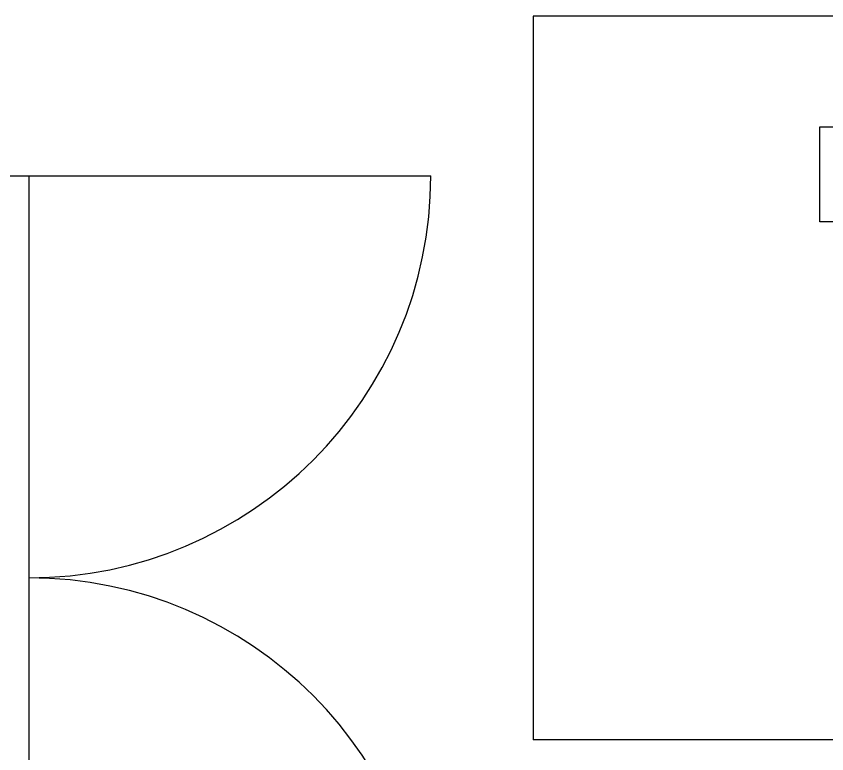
# Model space of a CAD drawing. Extents: x -211487 to 129179, y -113885 to 184348.
# Drawn here: x -30757 to -29749, y -85413 to -84496 of the extents above; entities that cross this region are included whole.
import ezdxf

# ---------------------------------------------------------------- set-up
doc = ezdxf.new("R2010")
doc.units = 0
doc.layers.get('0').update_dxf_attribs({"linetype": 'CONTINUOUS'})
doc.layers.add('00 Furniture and Equp', color=7, linetype='CONTINUOUS')

# ---------------------------------------------------------------- blocks, each defined once
blk = doc.blocks.new('COMPUTER')
for p, q in [((180.5788, 126.4742), (180.5983, 126.6957)), ((180.5983, 126.6957), (180.8583, 126.6957)), ((180.8778, 126.4742), (180.8583, 126.6957)), ((180.452, 126.2616), (180.452, 126.6616)), ((180.5953, 126.6616), (180.452, 126.6616)), ((180.992, 126.6616), (180.8613, 126.6616)), ((180.992, 126.2616), (180.992, 126.6616)), ((180.5033, 126.2957), (180.5033, 126.4457)), ((180.5033, 126.4457), (180.9533, 126.4457)), ((180.9533, 126.4457), (180.9533, 126.2957)), ((180.9533, 126.2957), (180.5033, 126.2957)), ((180.452, 126.2616), (180.992, 126.2616)), ((180.472, 126.2516), (180.472, 126.2616)), ((180.492, 126.2516), (180.492, 126.2616)), ((180.592, 126.2516), (180.592, 126.2616)), ((180.692, 126.2516), (180.692, 126.2616)), ((180.742, 126.2516), (180.742, 126.2616)), ((180.842, 126.2516), (180.842, 126.2616)), ((180.472, 126.2516), (180.492, 126.2516)), ((180.592, 126.2516), (180.692, 126.2516)), ((180.742, 126.2516), (180.842, 126.2516)), ((180.452, 126.0206), (180.452, 126.2006)), ((180.452, 126.2006), (180.992, 126.2006)), ((180.992, 126.0206), (180.992, 126.2006)), ((180.472, 126.1606), (180.472, 126.1806)), ((180.472, 126.1806), (180.492, 126.1806)), ((180.492, 126.1606), (180.492, 126.1806)), ((180.512, 126.1806), (180.592, 126.1806)), ((180.512, 126.1606), (180.512, 126.1806)), ((180.532, 126.1606), (180.532, 126.1806)), ((180.552, 126.1606), (180.552, 126.1806)), ((180.572, 126.1606), (180.572, 126.1806)), ((180.592, 126.1606), (180.592, 126.1806)), ((180.612, 126.1806), (180.692, 126.1806)), ((180.612, 126.1606), (180.612, 126.1806)), ((180.632, 126.1606), (180.632, 126.1806)), ((180.652, 126.1606), (180.652, 126.1806)), ((180.672, 126.1606), (180.672, 126.1806)), ((180.692, 126.1606), (180.692, 126.1806)), ((180.712, 126.1806), (180.792, 126.1806)), ((180.712, 126.1606), (180.712, 126.1806)), ((180.732, 126.1606), (180.732, 126.1806)), ((180.752, 126.1606), (180.752, 126.1806)), ((180.772, 126.1606), (180.772, 126.1806)), ((180.792, 126.1606), (180.792, 126.1806)), ((180.812, 126.1806), (180.892, 126.1806)), ((180.812, 126.1606), (180.812, 126.1806)), ((180.832, 126.1606), (180.832, 126.1806)), ((180.852, 126.1606), (180.852, 126.1806)), ((180.872, 126.1606), (180.872, 126.1806)), ((180.892, 126.1606), (180.892, 126.1806)), ((180.912, 126.1806), (180.972, 126.1806)), ((180.912, 126.1606), (180.912, 126.1806)), ((180.932, 126.1606), (180.932, 126.1806)), ((180.952, 126.1606), (180.952, 126.1806)), ((180.972, 126.1606), (180.972, 126.1806)), ((180.472, 126.1606), (180.492, 126.1606)), ((180.512, 126.1606), (180.592, 126.1606)), ((180.612, 126.1606), (180.692, 126.1606)), ((180.712, 126.1606), (180.792, 126.1606)), ((180.812, 126.1606), (180.892, 126.1606)), ((180.912, 126.1606), (180.972, 126.1606)), ((180.472, 126.1206), (180.472, 126.1406)), ((180.472, 126.1406), (180.792, 126.1406)), ((180.492, 126.1206), (180.492, 126.1406)), ((180.512, 126.1206), (180.512, 126.1406)), ((180.532, 126.1206), (180.532, 126.1406)), ((180.552, 126.1206), (180.552, 126.1406)), ((180.572, 126.1206), (180.572, 126.1406)), ((180.592, 126.1206), (180.592, 126.1406)), ((180.612, 126.1206), (180.612, 126.1406)), ((180.632, 126.1206), (180.632, 126.1406)), ((180.652, 126.1206), (180.652, 126.1406)), ((180.672, 126.1206), (180.672, 126.1406)), ((180.692, 126.1206), (180.692, 126.1406)), ((180.712, 126.1206), (180.712, 126.1406)), ((180.732, 126.1206), (180.732, 126.1406)), ((180.752, 126.1206), (180.752, 126.1406)), ((180.792, 126.1206), (180.792, 126.1406)), ((180.812, 126.1406), (180.872, 126.1406)), ((180.812, 126.1206), (180.812, 126.1406)), ((180.832, 126.1206), (180.832, 126.1406)), ((180.852, 126.1206), (180.852, 126.1406)), ((180.872, 126.1206), (180.872, 126.1406)), ((180.892, 126.1406), (180.972, 126.1406)), ((180.892, 126.0406), (180.892, 126.1406)), ((180.912, 126.0406), (180.912, 126.1406)), ((180.932, 126.0406), (180.932, 126.1406)), ((180.952, 126.0406), (180.952, 126.1406)), ((180.972, 126.0406), (180.972, 126.1406)), ((180.472, 126.0406), (180.472, 126.1206)), ((180.472, 126.1206), (180.792, 126.1206)), ((180.502, 126.1006), (180.502, 126.1206)), ((180.522, 126.1006), (180.522, 126.1206)), ((180.542, 126.1006), (180.542, 126.1206)), ((180.562, 126.1006), (180.562, 126.1206)), ((180.582, 126.1006), (180.582, 126.1206)), ((180.602, 126.1006), (180.602, 126.1206)), ((180.622, 126.1006), (180.622, 126.1206)), ((180.642, 126.1006), (180.642, 126.1206)), ((180.662, 126.1006), (180.662, 126.1206)), ((180.682, 126.1006), (180.682, 126.1206)), ((180.702, 126.1006), (180.702, 126.1206)), ((180.722, 126.1006), (180.722, 126.1206)), ((180.742, 126.1006), (180.742, 126.1206)), ((180.762, 126.1006), (180.762, 126.1206)), ((180.792, 126.0606), (180.792, 126.1206)), ((180.812, 126.1006), (180.812, 126.1206)), ((180.812, 126.1206), (180.872, 126.1206)), ((180.832, 126.1006), (180.832, 126.1206)), ((180.852, 126.1006), (180.852, 126.1206)), ((180.872, 126.1006), (180.872, 126.1206)), ((180.892, 126.1206), (180.972, 126.1206)), ((180.472, 126.1006), (180.772, 126.1006)), ((180.512, 126.0806), (180.512, 126.1006)), ((180.532, 126.0806), (180.532, 126.1006)), ((180.552, 126.0806), (180.552, 126.1006)), ((180.572, 126.0806), (180.572, 126.1006)), ((180.592, 126.0806), (180.592, 126.1006)), ((180.612, 126.0806), (180.612, 126.1006)), ((180.632, 126.0806), (180.632, 126.1006)), ((180.652, 126.0806), (180.652, 126.1006)), ((180.672, 126.0806), (180.672, 126.1006)), ((180.692, 126.0806), (180.692, 126.1006)), ((180.712, 126.0806), (180.712, 126.1006)), ((180.732, 126.0806), (180.732, 126.1006)), ((180.752, 126.0806), (180.752, 126.1006)), ((180.772, 126.0806), (180.772, 126.1006)), ((180.812, 126.1006), (180.872, 126.1006)), ((180.892, 126.1006), (180.972, 126.1006)), ((181.0894, 126.0593), (181.075, 126.0902)), ((180.472, 126.0806), (180.792, 126.0806)), ((180.502, 126.0606), (180.502, 126.0806)), ((180.522, 126.0606), (180.522, 126.0806)), ((180.542, 126.0606), (180.542, 126.0806)), ((180.562, 126.0606), (180.562, 126.0806)), ((180.582, 126.0606), (180.582, 126.0806)), ((180.602, 126.0606), (180.602, 126.0806)), ((180.622, 126.0606), (180.622, 126.0806)), ((180.642, 126.0606), (180.642, 126.0806)), ((180.662, 126.0606), (180.662, 126.0806)), ((180.682, 126.0606), (180.682, 126.0806)), ((180.702, 126.0606), (180.702, 126.0806)), ((180.722, 126.0606), (180.722, 126.0806)), ((180.742, 126.0606), (180.742, 126.0806)), ((180.832, 126.0806), (180.852, 126.0806)), ((180.832, 126.0406), (180.832, 126.0806)), ((180.852, 126.0406), (180.852, 126.0806)), ((180.892, 126.0806), (180.972, 126.0806)), ((181.1109, 126.0801), (181.1362, 126.026)), ((181.1151, 126.0713), (181.0638, 126.0473)), ((180.472, 126.0606), (180.792, 126.0606)), ((180.512, 126.0406), (180.512, 126.0606)), ((180.542, 126.0406), (180.542, 126.0606)), ((180.572, 126.0406), (180.572, 126.0606)), ((180.592, 126.0406), (180.592, 126.0606)), ((180.612, 126.0406), (180.612, 126.0606)), ((180.632, 126.0406), (180.632, 126.0606)), ((180.652, 126.0406), (180.652, 126.0606)), ((180.672, 126.0406), (180.672, 126.0606)), ((180.692, 126.0406), (180.692, 126.0606)), ((180.712, 126.0406), (180.712, 126.0606)), ((180.732, 126.0406), (180.732, 126.0606)), ((180.762, 126.0406), (180.762, 126.0606)), ((180.792, 126.0406), (180.792, 126.0606)), ((180.812, 126.0606), (180.872, 126.0606)), ((180.812, 126.0406), (180.812, 126.0606)), ((180.872, 126.0406), (180.872, 126.0606)), ((180.892, 126.0606), (180.972, 126.0606)), ((181.085, 126.002), (181.0597, 126.0562)), ((180.472, 126.0406), (180.792, 126.0406)), ((180.812, 126.0406), (180.872, 126.0406)), ((180.892, 126.0406), (180.972, 126.0406)), ((181.1362, 126.026), (181.085, 126.002)), ((180.452, 126.0206), (180.992, 126.0206))]:
    blk.add_line(p, q)
blk.add_lwpolyline([(181.0231, 126.1103), (181.2022, 126.1103), (181.2022, 125.9922), (181.0231, 125.9922)], close=True)
for centre, radius, start, end in [((180.7283, 125.9644), 0.5312, 64.9424, 115.0576), ((181.0868, 126.065), 0.0285, 32.1079, 198.0088)]:
    blk.add_arc(centre, radius, start, end)
blk.add_open_spline([(181.075, 126.0902), (181.1352, 126.2208), (181.2393, 126.4468), (180.9963, 126.7684), (180.8825, 126.6998), (180.8593, 126.6843)], degree=3, knots=[0, 0, 0, 0, 0.4194754, 0.7261337, 0.8047403, 0.8047403, 0.8047403, 0.8047403])

msp = doc.modelspace()

# ---------------------------------------------------------------- linework, layer by layer
for p, q in [((-30113.9, -84496.3), (-30113.9, -85396.3)), ((-28313.9, -84496.3), (-30113.9, -84496.3)), ((-28313.9, -85396.3), (-30113.9, -85396.3))]:
    msp.add_line(p, q)
at = {"layer": '00 Furniture and Equp'}
for p, q in [((-31341.3, -84694.7), (-30741.3, -84694.7)), ((-30741.3, -84694.7), (-30741.3, -85694.7)), ((-30741.3, -84694.7), (-30241.3, -84694.7))]:
    msp.add_line(p, q, dxfattribs=at)
for centre, start, end in [((-30741.3, -84694.7), 270, 0), ((-30741.3, -85694.7), 0, 90)]:
    msp.add_arc(centre, 500, start, end, dxfattribs=at)

# ---------------------------------------------------------------- block references
at = {"xscale": 1000, "yscale": 1000, "zscale": 1000, "rotation": 180}
msp.add_blockref('COMPUTER', (151444.8, 41358.4), dxfattribs=at)

doc.saveas('drawing.dxf')
